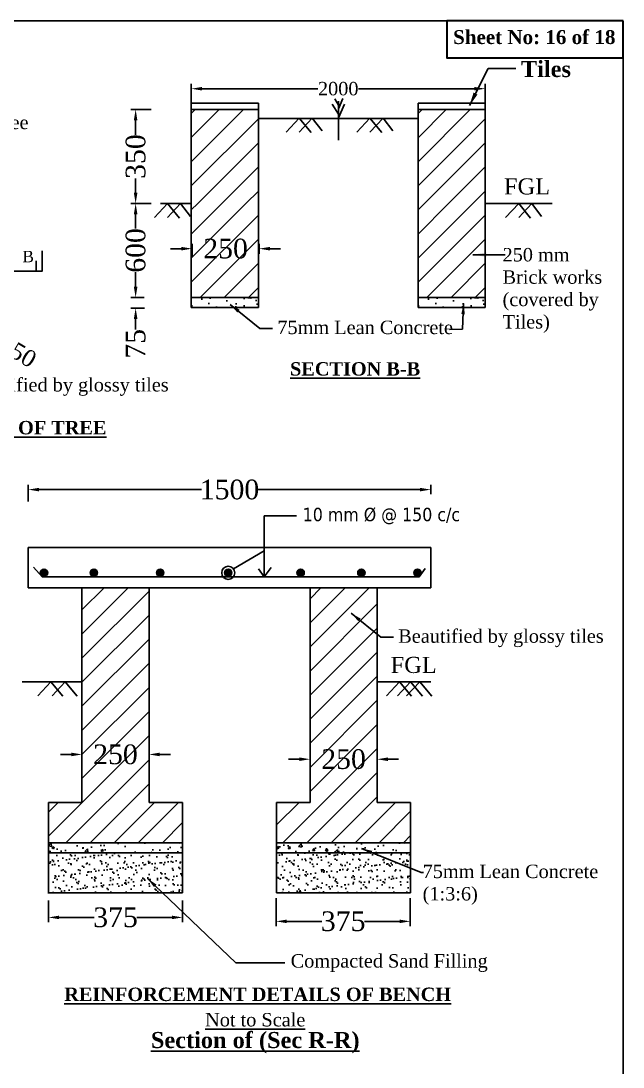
# Model space of a CAD drawing. Header units: metres. Extents: x -2434 to 11656, y -15288 to 8109.
# Drawn here: x 3103.1 to 3148, y -14064.8 to -13986.8 of the extents above; entities that cross this region are included whole.
import ezdxf

# ---------------------------------------------------------------- set-up
doc = ezdxf.new("R2010")
doc.units = ezdxf.units.M
doc.layers.add('sheet', color=1, linetype='Continuous', lineweight=15)
doc.styles.add('dim', font='isocp.shx')
doc.styles.get("Standard").update_dxf_attribs({"font": 'times.ttf'})
doc.dimstyles.new('Copy of STANDARD', dxfattribs={"dimtxt": 0.5, "dimasz": 0.4075, "dimexe": 0.364, "dimexo": 0.219, "dimgap": 0.09, "dimtad": 0, "dimdec": 0, "dimlfac": 1000, "dimzin": 0, "dimdsep": 46, "dimtxsty": 'Standard', "dimcen": 0.09, "dimclre": 256, "dimadec": 0, "dimazin": 0, "dimtfac": 1, "dimtdec": 0, "dimtofl": 0, "dimtmove": 0, "dimatfit": 3, "dimfxl": 1, "dimtolj": 1, "dimtzin": 0, "dimlwd": -1, "dimarcsym": 0})
doc.dimstyles.get("Standard").update_dxf_attribs({"dimtxt": 0.5, "dimasz": 0.4075, "dimexe": 0.364, "dimexo": 0.219, "dimgap": 0.09, "dimtad": 0, "dimdec": 0, "dimlfac": 1000, "dimzin": 0, "dimdsep": 46, "dimtxsty": 'Standard', "dimcen": 0.09, "dimadec": 0, "dimazin": 0, "dimtfac": 1, "dimtdec": 0, "dimtofl": 0, "dimtmove": 0, "dimatfit": 3, "dimfxl": 1, "dimtolj": 1, "dimtzin": 0, "dimarcsym": 0})
doc.dimstyles.new('STANDARD$0', dxfattribs={"dimscale": 0, "dimtxt": 8, "dimasz": 8, "dimexe": 4, "dimexo": 0, "dimgap": 2, "dimtad": 1, "dimdec": 0, "dimzin": 0, "dimdsep": 46, "dimtxsty": 'dim', "dimblk": 'DOTSMALL', "dimcen": 1, "dimclrd": 6, "dimclre": 6, "dimclrt": 256, "dimadec": 0, "dimazin": 0, "dimtfac": 1, "dimtdec": 0, "dimtix": 1, "dimtofl": 0, "dimtmove": 1, "dimatfit": 3, "dimldrblk": 'DOTSMALL', "dimfxl": 6, "dimtolj": 1, "dimtzin": 0, "dimarcsym": 0})
pattern_1 = [(45, (668.2732, -13869.3315), (-0.8980256, 0.8980256), [])]
pattern_2 = [(45, (685.1778, -13869.3315), (-0.8980256, 0.8980256), [])]

# ---------------------------------------------------------------- blocks, each defined once
blk = doc.blocks.new('*D1331')
at = {"layer": 'Defpoints', "color": 0, "lineweight": -3}
for p in [(3103.664, -14021.773), (3133.664, -14022.34), (3103.664, -14022.873)]:
    blk.add_point(p, dxfattribs=at)
at = {"layer": 'sheet', "color": 0, "lineweight": -2}
for p, q in [((3103.664, -14022.654), (3103.664, -14021.409)), ((3104.464, -14021.773), (3116.574, -14021.773)), ((3132.864, -14021.773), (3120.754, -14021.773)), ((3133.664, -14022.121), (3133.664, -14021.409))]:
    blk.add_line(p, q, dxfattribs=at)
at = {"layer": 'sheet', "color": 0, "lineweight": -3}
for points in [[(3104.464, -14021.64), (3104.464, -14021.906), (3103.664, -14021.773)], [(3132.864, -14021.64), (3132.864, -14021.906), (3133.664, -14021.773)]]:
    blk.add_solid(points, dxfattribs=at)
at = {"layer": 'sheet', "color": 0, "lineweight": -3, "insert": (3118.664, -14021.773), "char_height": 0.4, "attachment_point": 5}
blk.add_mtext('\\A1;{\\H3.667x;1500}', dxfattribs=at)
blk = doc.blocks.new('*D1332')
at = {"layer": 'Defpoints', "color": 0, "lineweight": -3}
for p in [(3105.166, -14052.18), (3115.166, -14052.18), (3115.166, -14053.667)]:
    blk.add_point(p, dxfattribs=at)
at = {"layer": 'sheet', "color": 0, "lineweight": -2}
for p, q in [((3105.166, -14052.399), (3105.166, -14054.031)), ((3115.166, -14052.399), (3115.166, -14054.031)), ((3105.966, -14053.667), (3108.567, -14053.667)), ((3114.366, -14053.667), (3111.765, -14053.667))]:
    blk.add_line(p, q, dxfattribs=at)
at = {"layer": 'sheet', "color": 0, "lineweight": -3}
for points in [[(3105.966, -14053.534), (3105.966, -14053.8), (3105.166, -14053.667)], [(3114.366, -14053.534), (3114.366, -14053.8), (3115.166, -14053.667)]]:
    blk.add_solid(points, dxfattribs=at)
at = {"layer": 'sheet', "color": 0, "lineweight": -3, "insert": (3110.166, -14053.667), "char_height": 0.4, "attachment_point": 5}
blk.add_mtext('\\A1;{\\H3.667x;375}', dxfattribs=at)
blk = doc.blocks.new('*D1333')
at = {"layer": 'Defpoints', "color": 0, "lineweight": -3}
for p in [(3122.134, -14052.02), (3132.134, -14052.02), (3132.134, -14053.961)]:
    blk.add_point(p, dxfattribs=at)
at = {"layer": 'sheet', "color": 0, "lineweight": -2}
for p, q in [((3122.134, -14052.239), (3122.134, -14054.325)), ((3132.134, -14052.239), (3132.134, -14054.325)), ((3122.934, -14053.961), (3125.535, -14053.961)), ((3131.334, -14053.961), (3128.733, -14053.961))]:
    blk.add_line(p, q, dxfattribs=at)
at = {"layer": 'sheet', "color": 0, "lineweight": -3}
for points in [[(3122.934, -14053.828), (3122.934, -14054.094), (3122.134, -14053.961)], [(3131.334, -14053.828), (3131.334, -14054.094), (3132.134, -14053.961)]]:
    blk.add_solid(points, dxfattribs=at)
at = {"layer": 'sheet', "color": 0, "lineweight": -3, "insert": (3127.134, -14053.961), "char_height": 0.4, "attachment_point": 5}
blk.add_mtext('\\A1;{\\H3.667x;375}', dxfattribs=at)
blk = doc.blocks.new('*D1339')
at = {"layer": 'Defpoints', "color": 0, "lineweight": -3}
for p in [(3112.664, -14041.517), (3107.664, -14045.095), (3112.664, -14045.095)]:
    blk.add_point(p, dxfattribs=at)
at = {"layer": 'sheet', "color": 0, "lineweight": -2}
for p, q in [((3107.664, -14044.876), (3107.664, -14041.153)), ((3112.664, -14044.876), (3112.664, -14041.153)), ((3106.864, -14041.517), (3106.064, -14041.517)), ((3113.464, -14041.517), (3114.264, -14041.517))]:
    blk.add_line(p, q, dxfattribs=at)
at = {"layer": 'sheet', "color": 0, "lineweight": -3}
for points in [[(3106.864, -14041.383), (3106.864, -14041.65), (3107.664, -14041.517)], [(3113.464, -14041.383), (3113.464, -14041.65), (3112.664, -14041.517)]]:
    blk.add_solid(points, dxfattribs=at)
at = {"layer": 'sheet', "color": 0, "lineweight": -3, "insert": (3110.164, -14041.517), "char_height": 0.4, "attachment_point": 5}
blk.add_mtext('\\A1;{\\H3.667x;250}', dxfattribs=at)
blk = doc.blocks.new('*D1340')
at = {"layer": 'Defpoints', "color": 0, "lineweight": -3}
for p in [(3129.664, -14041.874), (3124.664, -14045.095), (3129.664, -14045.095)]:
    blk.add_point(p, dxfattribs=at)
at = {"layer": 'sheet', "color": 0, "lineweight": -2}
for p, q in [((3123.864, -14041.874), (3123.064, -14041.874)), ((3124.664, -14044.876), (3124.664, -14041.51)), ((3129.664, -14044.876), (3129.664, -14041.51)), ((3130.464, -14041.874), (3131.264, -14041.874))]:
    blk.add_line(p, q, dxfattribs=at)
at = {"layer": 'sheet', "color": 0, "lineweight": -3}
for points in [[(3123.864, -14041.741), (3123.864, -14042.008), (3124.664, -14041.874)], [(3130.464, -14041.741), (3130.464, -14042.008), (3129.664, -14041.874)]]:
    blk.add_solid(points, dxfattribs=at)
at = {"layer": 'sheet', "color": 0, "lineweight": -3, "insert": (3127.164, -14041.874), "char_height": 0.4, "attachment_point": 5}
blk.add_mtext('\\A1;{\\H3.667x;250}', dxfattribs=at)
blk = doc.blocks.new('*D1343')
at = {"layer": 'Defpoints', "color": 0, "lineweight": -3}
for p in [(3113.045, -13993.443), (3111.667, -14000.443), (3113.045, -14000.443)]:
    blk.add_point(p, dxfattribs=at)
at = {"layer": 'sheet', "color": 0, "lineweight": -2}
for p, q in [((3112.826, -13993.443), (3111.303, -13993.443)), ((3111.667, -13994.243), (3111.667, -13995.311)), ((3111.667, -13999.643), (3111.667, -13998.575)), ((3112.826, -14000.443), (3111.303, -14000.443))]:
    blk.add_line(p, q, dxfattribs=at)
at = {"layer": 'sheet', "color": 0, "lineweight": -3}
for points in [[(3111.533, -13994.243), (3111.8, -13994.243), (3111.667, -13993.443)], [(3111.533, -13999.643), (3111.8, -13999.643), (3111.667, -14000.443)]]:
    blk.add_solid(points, dxfattribs=at)
at = {"layer": 'sheet', "color": 0, "lineweight": -3, "insert": (3111.667, -13996.943), "char_height": 0.4, "attachment_point": 5, "rotation": 90}
blk.add_mtext('\\A1;{\\H3.667x;350}', dxfattribs=at)
blk = doc.blocks.new('*D1344')
at = {"layer": 'Defpoints', "color": 0, "lineweight": -3}
for p in [(3113.045, -14000.443), (3111.667, -14007.443), (3112.523, -14007.443)]:
    blk.add_point(p, dxfattribs=at)
at = {"layer": 'sheet', "color": 0, "lineweight": -2}
for p, q in [((3112.826, -14000.443), (3111.303, -14000.443)), ((3111.667, -14001.243), (3111.667, -14002.314)), ((3111.667, -14006.643), (3111.667, -14005.572)), ((3112.304, -14007.443), (3111.303, -14007.443))]:
    blk.add_line(p, q, dxfattribs=at)
at = {"layer": 'sheet', "color": 0, "lineweight": -3}
for points in [[(3111.533, -14001.243), (3111.8, -14001.243), (3111.667, -14000.443)], [(3111.533, -14006.643), (3111.8, -14006.643), (3111.667, -14007.443)]]:
    blk.add_solid(points, dxfattribs=at)
at = {"layer": 'sheet', "color": 0, "lineweight": -3, "insert": (3111.667, -14003.943), "char_height": 0.4, "attachment_point": 5, "rotation": 90}
blk.add_mtext('\\A1;{\\H3.667x;600}', dxfattribs=at)
blk = doc.blocks.new('*D1345')
at = {"layer": 'Defpoints', "color": 0, "lineweight": -3}
for p in [(3120.87, -14003.81), (3115.87, -14004.602), (3120.87, -14004.401)]:
    blk.add_point(p, dxfattribs=at)
at = {"layer": 'sheet', "color": 0, "lineweight": -2}
for p, q in [((3115.07, -14003.81), (3114.27, -14003.81)), ((3115.87, -14004.383), (3115.87, -14003.446)), ((3120.87, -14004.182), (3120.87, -14003.446)), ((3121.67, -14003.81), (3122.47, -14003.81))]:
    blk.add_line(p, q, dxfattribs=at)
at = {"layer": 'sheet', "color": 0, "lineweight": -3}
for points in [[(3115.07, -14003.676), (3115.07, -14003.943), (3115.87, -14003.81)], [(3121.67, -14003.676), (3121.67, -14003.943), (3120.87, -14003.81)]]:
    blk.add_solid(points, dxfattribs=at)
at = {"layer": 'sheet', "color": 0, "lineweight": -3, "insert": (3118.37, -14003.81), "char_height": 0.4, "attachment_point": 5}
blk.add_mtext('\\A1;{\\H3.667x;250}', dxfattribs=at)
blk = doc.blocks.new('*D1347')
at = {"layer": 'Defpoints', "color": 0, "lineweight": -3}
for p in [(3112.523, -14007.443), (3111.667, -14008.243), (3112.558, -14008.243)]:
    blk.add_point(p, dxfattribs=at)
at = {"layer": 'sheet', "color": 0, "lineweight": -2}
for p, q in [((3111.667, -14006.643), (3111.667, -14005.843)), ((3112.304, -14007.443), (3111.303, -14007.443)), ((3112.339, -14008.243), (3111.303, -14008.243)), ((3111.667, -14009.043), (3111.667, -14009.843))]:
    blk.add_line(p, q, dxfattribs=at)
at = {"layer": 'sheet', "color": 0, "lineweight": -3}
for points in [[(3111.533, -14006.643), (3111.8, -14006.643), (3111.667, -14007.443)], [(3111.533, -14009.043), (3111.8, -14009.043), (3111.667, -14008.243)]]:
    blk.add_solid(points, dxfattribs=at)
at = {"layer": 'sheet', "color": 0, "lineweight": -3, "insert": (3111.667, -14010.904), "char_height": 0.4, "attachment_point": 5, "rotation": 90}
blk.add_mtext('\\A1;{\\H3.667x;75}', dxfattribs=at)
blk = doc.blocks.new('*D1348')
at = {"layer": 'Defpoints', "color": 0, "lineweight": -3}
for p in [(3137.717, -13991.884), (3115.813, -13993.443), (3137.717, -13993.443)]:
    blk.add_point(p, dxfattribs=at)
at = {"layer": 'sheet', "color": 0, "lineweight": -2}
for p, q in [((3115.813, -13993.224), (3115.813, -13991.52)), ((3137.717, -13993.224), (3137.717, -13991.52)), ((3116.613, -13991.884), (3125.241, -13991.884)), ((3136.917, -13991.884), (3128.289, -13991.884))]:
    blk.add_line(p, q, dxfattribs=at)
at = {"layer": 'sheet', "color": 0, "lineweight": -3}
for points in [[(3116.613, -13991.751), (3116.613, -13992.017), (3115.813, -13991.884)], [(3136.917, -13991.751), (3136.917, -13992.017), (3137.717, -13991.884)]]:
    blk.add_solid(points, dxfattribs=at)
at = {"layer": 'sheet', "color": 0, "lineweight": -3, "insert": (3126.765, -13991.884), "char_height": 0.4, "attachment_point": 5}
blk.add_mtext('\\A1;{\\H2.5x;2000}', dxfattribs=at)
blk = doc.blocks.new('*D1351')
at = {"layer": 'Defpoints', "color": 0, "lineweight": -3}
for p in [(3099.839, -14008.821), (3100.667, -14009.314), (3100.291, -14009.947)]:
    blk.add_point(p, dxfattribs=at)
at = {"layer": 'sheet', "color": 0, "lineweight": -2}
for p, q in [((3098.775, -14009.044), (3098.087, -14008.634)), ((3099.727, -14009.009), (3099.276, -14009.766)), ((3100.555, -14009.503), (3100.105, -14010.259)), ((3100.978, -14010.356), (3101.665, -14010.765))]:
    blk.add_line(p, q, dxfattribs=at)
at = {"layer": 'sheet', "color": 0, "lineweight": -3}
for points in [[(3098.843, -14008.929), (3098.706, -14009.158), (3099.462, -14009.453)], [(3101.046, -14010.242), (3100.91, -14010.471), (3100.291, -14009.947)]]:
    blk.add_solid(points, dxfattribs=at)
at = {"layer": 'sheet', "color": 0, "lineweight": -3, "insert": (3102.887, -14011.493), "char_height": 0.4, "attachment_point": 5, "rotation": 329.22349}
blk.add_mtext('\\A1;{\\H3.125x;250}', dxfattribs=at)

msp = doc.modelspace()

# ---------------------------------------------------------------- hatches: boundary and pattern name
at = {"layer": 'sheet', "lineweight": -3}
h = msp.add_hatch(dxfattribs=at)
h.set_pattern_fill('ANSI31', color=0, scale=0.4, style=0)
h.set_pattern_definition(pattern_1)
h.paths.add_polyline_path([(3115.812801, -13993.442999), (3115.812801, -14000.442999), (3120.812801, -14000.442999), (3120.812801, -13993.442999)])
h = msp.add_hatch(dxfattribs=at)
h.set_pattern_fill('ANSI31', color=0, scale=0.4, style=0)
h.set_pattern_definition(pattern_2)
h.paths.add_polyline_path([(3132.717333, -13993.442999), (3132.717333, -14000.442999), (3137.717333, -14000.442999), (3137.717333, -13993.442999)])
h = msp.add_hatch(dxfattribs=at)
h.set_pattern_fill('ANSI31', color=0, scale=0.4, style=0)
h.set_pattern_definition(pattern_1)
h.paths.add_polyline_path([(3116.650294, -14005.018149), (3119.975308, -14005.018149), (3119.975308, -14006.71033), (3116.650294, -14006.71033)], flags=24)
h.paths.add_polyline_path([(3115.812801, -14007.442999), (3120.812801, -14007.442999), (3120.812801, -14000.442999), (3115.812801, -14000.442999)])
h = msp.add_hatch(dxfattribs=at)
h.set_pattern_fill('ANSI31', color=0, scale=0.4, style=0)
h.set_pattern_definition(pattern_2)
h.paths.add_polyline_path([(3133.554827, -14005.018149), (3136.87984, -14005.018149), (3136.87984, -14006.71033), (3133.554827, -14006.71033)], flags=24)
h.paths.add_polyline_path([(3132.717333, -14007.442999), (3137.717333, -14007.442999), (3137.717333, -14000.442999), (3132.717333, -14000.442999)])
h = msp.add_hatch(dxfattribs=at)
h.set_pattern_fill('AR-CONC', color=0, scale=0.01, style=0)
h.set_pattern_definition([(50, (668.2732, -13869.3315), (1.8218467, -0.1593909), [0.1905, -2.0955]), (355, (668.2732, -13869.3315), (-0.3524283, 1.9105664), [0.1524, -1.6764]), (100.451, (668.425, -13869.3447), (1.469425, 1.7511669), [0.1619, -1.7809]), (46.1842, (668.2732, -13868.8235), (2.7107904, -0.4204233), [0.28575, -3.14325]), (96.6356, (668.499, -13868.8585), (2.3740423, 2.4742556), [0.24285, -2.67135]), (351.184, (668.2732, -13868.8235), (2.374046, 2.4742512), [0.2286, -2.5146]), (21, (668.5272, -13868.9505), (1.5161488, -1.0226552), [0.1905, -2.0955]), (326, (668.5272, -13868.9505), (0.6180203, 1.8418797), [0.1524, -1.6764]), (71.4514, (668.6536, -13869.0357), (2.1341649, 0.8192286), [0.1619, -1.7809]), (37.5, (668.27323, -13869.33146), (0.03088603, 0.84555039), [0, -1.65608, 0, -1.7018, 0, -1.68275]), (7.5, (668.2732, -13869.3315), (0.66819663, 1.00180575), [0, -0.97028, 0, -1.61798, 0, -0.64135]), (327.5, (667.7068, -13869.33146), (1.35590595, -0.05728744), [0, -0.635, 0, -1.9812, 0, -2.6289]), (317.5, (667.4528, -13869.3315), (1.4812918, 0.2542649), [0, -0.8255, 0, -1.31572, 0, -1.8669])])
h.paths.add_polyline_path([(3115.812801, -14008.192999), (3120.812801, -14008.192999), (3120.812801, -14007.442999), (3115.812801, -14007.442999)])
h = msp.add_hatch(dxfattribs=at)
h.set_pattern_fill('AR-CONC', color=0, scale=0.01, style=0)
h.set_pattern_definition([(50, (685.1778, -13869.3315), (1.8218467, -0.1593909), [0.1905, -2.0955]), (355, (685.1778, -13869.3315), (-0.3524283, 1.9105664), [0.1524, -1.6764]), (100.451, (685.3296, -13869.3447), (1.469425, 1.7511669), [0.1619, -1.7809]), (46.1842, (685.1778, -13868.8235), (2.7107904, -0.4204233), [0.28575, -3.14325]), (96.6356, (685.4037, -13868.8585), (2.3740423, 2.4742556), [0.24285, -2.67135]), (351.184, (685.1778, -13868.8235), (2.374046, 2.4742512), [0.2286, -2.5146]), (21, (685.4318, -13868.9505), (1.5161488, -1.0226552), [0.1905, -2.0955]), (326, (685.4318, -13868.9505), (0.6180203, 1.8418797), [0.1524, -1.6764]), (71.4514, (685.5581, -13869.0357), (2.1341649, 0.8192286), [0.1619, -1.7809]), (37.5, (685.17777, -13869.33146), (0.03088603, 0.84555039), [0, -1.65608, 0, -1.7018, 0, -1.68275]), (7.5, (685.1778, -13869.3315), (0.66819663, 1.00180575), [0, -0.97028, 0, -1.61798, 0, -0.64135]), (327.5, (684.61135, -13869.33146), (1.35590595, -0.05728744), [0, -0.635, 0, -1.9812, 0, -2.6289]), (317.5, (684.3573, -13869.3315), (1.4812918, 0.2542649), [0, -0.8255, 0, -1.31572, 0, -1.8669])])
h.paths.add_polyline_path([(3132.717333, -14008.192999), (3137.717333, -14008.192999), (3137.717333, -14007.442999), (3132.717333, -14007.442999)])
for points in [[(3104.562952, -14027.974079, 1.000000981), (3105.1116, -14027.974079, 0.385445548), (3104.864447, -14027.701105), (3104.810105, -14027.701105, 0.385445548)], [(3108.283192, -14027.974079, 1.000000981), (3108.831839, -14027.974079, 0.385445548), (3108.584686, -14027.701105), (3108.530345, -14027.701105, 0.385445548)], [(3113.225734, -14027.974079, 1.000000981), (3113.774382, -14027.974079, 0.385445548), (3113.527229, -14027.701105), (3113.472887, -14027.701105, 0.385445548)], [(3118.294817, -14027.974079, 1.000000981), (3118.843465, -14027.974079, 0.385445548), (3118.596312, -14027.701105), (3118.54197, -14027.701105, 0.385445548)], [(3123.69032, -14027.974079, 1.000000981), (3124.238967, -14027.974079, 0.385445548), (3123.991814, -14027.701105), (3123.937473, -14027.701105, 0.385445548)], [(3128.216103, -14027.974079, 1.000000981), (3128.76475, -14027.974079, 0.385445548), (3128.517597, -14027.701105), (3128.463256, -14027.701105, 0.385445548)], [(3132.404692, -14027.974079, 1.000000981), (3132.95334, -14027.974079, 0.385445548), (3132.706187, -14027.701105), (3132.651845, -14027.701105, 0.385445548)]]:
    msp.add_hatch(color=0, dxfattribs=at).paths.add_polyline_path(points)
h = msp.add_hatch(dxfattribs=at)
h.set_pattern_fill('ANSI31', color=0, scale=0.4, style=0)
h.set_pattern_definition([(45, (1790.4361, -13772.8346), (-0.8980256, 0.8980256), [])])
h.paths.add_polyline_path([(3112.663874, -14036.095488), (3107.663874, -14036.095488), (3107.663874, -14045.095488), (3105.163874, -14045.095488), (3105.163874, -14048.095488), (3115.163874, -14048.095488), (3115.163874, -14045.095488), (3112.663874, -14045.095488)])
h.paths.add_polyline_path([(3112.663874, -14029.095488), (3107.663874, -14029.095488), (3107.663874, -14036.095488), (3112.663874, -14036.095488)])
h.paths.add_polyline_path([(3129.663874, -14029.095488), (3124.663874, -14029.095488), (3124.663874, -14036.095488), (3129.663874, -14036.095488)])
h.paths.add_polyline_path([(3129.663874, -14036.095488), (3124.663874, -14036.095488), (3124.663874, -14045.095488), (3122.163874, -14045.095488), (3122.163874, -14048.095488), (3132.163874, -14048.095488), (3132.163874, -14045.095488), (3129.663874, -14045.095488)])
h = msp.add_hatch(dxfattribs=at)
h.set_pattern_fill('AR-CONC', color=0, scale=0.01, style=0)
h.set_pattern_definition([(50, (3105.1639, -14048.8455), (1.82185, -0.15939), [0.1905, -2.0955]), (355, (3105.1639, -14048.8455), (-0.35243, 1.91057), [0.1524, -1.6764]), (100.451, (3105.3157, -14048.8588), (1.46943, 1.75117), [0.1619, -1.7809]), (46.184, (3105.1639, -14048.3375), (2.71079, -0.42042), [0.28575, -3.14325]), (96.636, (3105.3898, -14048.3725), (2.37404, 2.47426), [0.24285, -2.67135]), (351.184, (3105.164, -14048.3375), (2.37405, 2.47425), [0.2286, -2.5146]), (21, (3105.4179, -14048.4645), (1.51615, -1.022655), [0.1905, -2.0955]), (326, (3105.4179, -14048.4645), (0.61802, 1.84188), [0.1524, -1.6764]), (71.4514, (3105.5442, -14048.5497), (2.13416, 0.81923), [0.1619, -1.7809]), (37.5, (3105.1639, -14048.8455), (0.030886, 0.84555), [0, -1.65608, 0, -1.7018, 0, -1.68275]), (7.5, (3105.1639, -14048.8455), (0.668197, 1.001806), [0, -0.97028, 0, -1.61798, 0, -0.64135]), (327.5, (3104.59745, -14048.8455), (1.355906, -0.057287), [0, -0.635, 0, -1.9812, 0, -2.6289]), (317.5, (3104.3435, -14048.8455), (1.48129, 0.254265), [0, -0.8255, 0, -1.31572, 0, -1.8669])])
h.paths.add_polyline_path([(3115.163874, -14048.095488), (3105.163874, -14048.095488), (3105.163874, -14048.845488), (3115.163874, -14048.845488)])
h.paths.add_polyline_path([(3132.163874, -14048.095488), (3122.163874, -14048.095488), (3122.163874, -14048.845488), (3132.163874, -14048.845488)])
h = msp.add_hatch(dxfattribs=at)
h.set_pattern_fill('AR-SAND', color=0, scale=0.0175, style=0)
h.set_pattern_definition([(37.5, (3105.1639, -14051.8455), (-0.028, 0.856473), [0, -0.67564, 0, -0.75565, 0, -0.722313]), (7.5, (3105.1639, -14051.8455), (0.786666, 1.254444), [0, -0.36449, 0, -0.608965, 0, -0.233363]), (327.5, (3104.61714, -14051.8455), (1.384237, 0.002515), [0, -0.22225, 0, -0.8001, 0, -1.044575]), (317.5, (3104.6171, -14051.8455), (1.336224, 0.390126), [0, -0.111125, 0, -0.52451, 0, -0.600075])])
h.paths.add_polyline_path([(3105.163874, -14048.845488), (3105.163874, -14051.845488), (3115.163874, -14051.845488), (3115.163874, -14048.845488)])
h.paths.add_polyline_path([(3122.163874, -14048.845488), (3122.163874, -14051.845488), (3132.163874, -14051.845488), (3132.163874, -14048.845488)])

# ---------------------------------------------------------------- linework, layer by layer
at = {"color": 0, "lineweight": -3, "ltscale": 0.2}
for p, q in [((3115.812801, -13993.442999), (3115.812801, -13992.964812)), ((3115.812801, -13992.964812), (3120.812801, -13992.964812)), ((3120.812801, -13992.964812), (3120.812801, -13993.442999)), ((3132.717333, -13992.964812), (3137.717333, -13992.964812)), ((3132.717333, -13992.964812), (3132.717333, -13993.442999)), ((3137.717333, -13992.964812), (3137.717333, -13993.442999))]:
    msp.add_line(p, q, dxfattribs=at)
at = {"color": 0, "linetype": 'ByBlock', "lineweight": -3, "ltscale": 0.5}
for p, q in [((3126.781565, -13993.787071), (3126.319772, -13993.043833)), ((3126.781565, -13993.120564), (3126.524069, -13992.636366)), ((3126.781565, -13993.374845), (3127.116259, -13992.615297)), ((3126.781565, -13992.819368), (3126.781565, -13995.723971)), ((3126.781565, -13994.054159), (3127.221345, -13993.029288)), ((3120.812801, -13994.101196), (3132.717333, -13994.101196)), ((3124.829198, -13994.068908), (3125.560559, -13995.025398)), ((3130.108514, -13994.068908), (3130.839875, -13995.025398)), ((3115.812801, -14000.442999), (3113.523699, -14000.442999)), ((3115.01835, -14000.442999), (3115.749711, -14001.399489)), ((3141.193411, -14000.442999), (3141.924772, -14001.399489))]:
    msp.add_line(p, q, dxfattribs=at)
at = {"color": 0, "lineweight": -3, "ltscale": 0.5}
for p, q in [((3115.812801, -13993.442999), (3120.812801, -13993.442999)), ((3132.717333, -13993.442999), (3137.717333, -13993.442999))]:
    msp.add_line(p, q, dxfattribs=at)
msp.add_lwpolyline([(3147.995311, -14094.665095), (2992.551861, -14094.665095), (2992.551861, -13986.829536), (3147.995311, -13986.829536)], close=True)
at = {"color": 7, "lineweight": 30, "ltscale": 0.18}
msp.add_lwpolyline([(3147.995311, -13986.829536), (3134.868614, -13986.829536), (3134.868614, -13989.583222), (3147.995311, -13989.583222)], close=True, dxfattribs=at)
at = {"layer": 'sheet', "color": 0, "lineweight": -3}
for p, q in [((3115.812801, -14008.192999), (3115.812801, -13993.442999)), ((3120.812801, -14008.192999), (3120.812801, -13993.442999)), ((3132.717333, -14008.192999), (3132.717333, -13993.442999)), ((3137.717333, -14008.192999), (3137.717333, -13993.442999)), ((3115.812801, -14007.442999), (3120.812801, -14007.442999)), ((3132.717333, -14007.442999), (3137.717333, -14007.442999)), ((3121.258447, -14028.264219), (3121.258447, -14023.718225)), ((3121.258447, -14023.718225), (3123.6583, -14023.718225)), ((3103.663874, -14026.095488), (3133.663874, -14026.095488)), ((3103.663874, -14026.095488), (3103.663874, -14029.095488)), ((3133.663874, -14026.095488), (3133.663874, -14029.095488)), ((3103.663874, -14029.095488), (3133.663874, -14029.095488)), ((3107.663874, -14045.095488), (3107.663874, -14029.095488)), ((3112.663874, -14045.095488), (3112.663874, -14029.095488)), ((3124.663874, -14029.095488), (3124.663874, -14045.095488)), ((3129.663874, -14029.095488), (3129.663874, -14045.095488)), ((3103.212473, -14036.095488), (3107.663874, -14036.095488)), ((3129.663874, -14036.095488), (3133.663874, -14036.095488)), ((3105.163874, -14045.095488), (3107.663874, -14045.095488)), ((3105.163874, -14048.095488), (3105.163874, -14045.095488)), ((3112.663874, -14045.095488), (3115.163874, -14045.095488)), ((3115.163874, -14048.095488), (3115.163874, -14045.095488)), ((3122.163874, -14045.095488), (3124.663874, -14045.095488)), ((3122.163874, -14045.095488), (3122.163874, -14048.095488)), ((3129.663874, -14045.095488), (3132.163874, -14045.095488)), ((3132.163874, -14045.095488), (3132.163874, -14048.095488)), ((3105.163874, -14048.095488), (3115.163874, -14048.095488)), ((3122.163874, -14048.095488), (3132.163874, -14048.095488))]:
    msp.add_line(p, q, dxfattribs=at)
for points in [[(3123.852608, -13994.068908), (3122.876018, -13995.121497)], [(3124.829198, -13994.068908), (3123.852608, -13995.121497)], [(3123.852608, -13994.068908), (3124.743034, -13995.150195)], [(3129.131924, -13994.068908), (3128.155334, -13995.121497)], [(3130.108514, -13994.068908), (3129.131924, -13995.121497)], [(3129.131924, -13994.068908), (3130.02235, -13995.150195)], [(3114.04176, -14000.442999), (3113.06517, -14001.495588)], [(3115.01835, -14000.442999), (3114.04176, -14001.495588)], [(3114.04176, -14000.442999), (3114.932186, -14001.524286)], [(3137.717333, -14000.442999), (3142.717333, -14000.442999)], [(3140.216821, -14000.442999), (3139.240231, -14001.495588)], [(3141.193411, -14000.442999), (3140.216821, -14001.495588)], [(3140.216821, -14000.442999), (3141.107247, -14001.524286)], [(3102.317898, -14005.482097), (3104.706011, -14005.482097), (3104.706011, -14003.970163)], [(3104.251996, -14005.482097), (3104.251996, -14004.723971)], [(3115.812801, -14008.192999), (3115.812801, -14008.192999)], [(3115.812801, -14008.192999), (3120.812801, -14008.192999)], [(3132.717333, -14008.192999), (3132.717333, -14008.192999)], [(3132.717333, -14008.192999), (3137.717333, -14008.192999)], [(3121.258447, -14026.335371), (3118.950417, -14027.666949)], [(3104.05808, -14027.564244), (3104.710607, -14028.264219), (3132.807624, -14028.264219), (3133.236163, -14027.64135)], [(3121.258447, -14028.264219), (3120.817426, -14027.679563)], [(3121.258447, -14028.264219), (3121.768912, -14027.583772)], [(3105.354352, -14036.095488), (3104.377762, -14037.148078)], [(3105.354352, -14036.095488), (3106.244778, -14037.176776)], [(3106.417121, -14036.095488), (3105.440531, -14037.148078)], [(3106.417121, -14036.095488), (3107.307547, -14037.176776)], [(3107.663874, -14036.095488), (3107.70034, -14036.095488)], [(3129.663874, -14036.095488), (3129.663874, -14036.095488)], [(3131.338257, -14036.095488), (3130.361667, -14037.148078)], [(3132.161358, -14036.095488), (3131.184768, -14037.148078)], [(3131.338257, -14036.095488), (3132.228683, -14037.176776)], [(3132.840773, -14036.095488), (3131.864183, -14037.148078)], [(3132.161358, -14036.095488), (3133.051784, -14037.176776)], [(3132.840773, -14036.095488), (3133.731199, -14037.176776)], [(3105.163874, -14048.095488), (3115.163874, -14048.095488)], [(3105.163874, -14048.095488), (3105.163874, -14051.845488)], [(3115.163874, -14048.095488), (3115.163874, -14051.845488)], [(3122.163874, -14048.095488), (3132.163874, -14048.095488)], [(3122.163874, -14048.095488), (3122.163874, -14051.845488)], [(3132.163874, -14048.095488), (3132.163874, -14051.845488)], [(3105.163874, -14048.845488), (3115.163874, -14048.845488)], [(3122.163874, -14048.845488), (3132.163874, -14048.845488)], [(3105.163874, -14051.845488), (3115.163874, -14051.845488)], [(3122.163874, -14051.845488), (3132.163874, -14051.845488)]]:
    msp.add_lwpolyline(points, dxfattribs=at)
for centre, radius in [((3104.837276, -14027.974079), 0.274324), ((3108.557516, -14027.974079), 0.274324), ((3113.500058, -14027.974079), 0.274324), ((3118.569141, -14027.974079), 0.489592), ((3118.569141, -14027.974079), 0.274324), ((3123.964644, -14027.974079), 0.274324), ((3128.490426, -14027.974079), 0.274324), ((3132.679016, -14027.974079), 0.274324)]:
    msp.add_circle(centre, radius, dxfattribs=at)

# ---------------------------------------------------------------- texts
at = {"color": 7, "lineweight": 30, "ltscale": 0.18, "insert": (3135.327236, -13987.515005), "char_height": 1.03765426, "width": 37.27220398, "attachment_point": 1}
msp.add_mtext('{\\fTimes New Roman|b1|i0|c0|p18;Sheet No: 16 of 18}', dxfattribs=at)
at = {"layer": 'sheet', "color": 0, "lineweight": -3, "attachment_point": 1}
for s, insert, char_height, width in [('{\\fTimes New Roman|b1|i0|c0|p18;   Tiles }', (3139.023295, -13989.813804), 1.2, 40.81192098), ('{\\fTahoma|b0|i0|c0|p34;\\P\\fTimes New Roman|b0|i0|c0|p18;\\H0.324x;Tree}', (3100.918664, -13988.746725), 3.08688975, 11389.33697344), ('B', (3103.231792, -14003.971043), 0.85, 0.69314248), ('{\\fTahoma|b0|i0|c0|p34;\\P\\fTimes New Roman|b0|i0|c0|p18;\\H0.324x;250 mm\\PBrick works\\P(covered by\\PTiles)\\P }', (3139.013901, -13998.613558), 3.08688975, 11389.33697344), ('{\\fTahoma|b0|i0|c0|p34;\\P\\fTimes New Roman|b0|i0|c0|p18;\\H0.324x;75mm Lean Concrete}', (3122.230474, -14004.031351), 3.08688975, 11389.33697344), ('{\\fTahoma|b0|i0|c0|p34;\\P\\fTimes New Roman|b1|i0|c0|p18;\\H0.324x;\\LSECTION B-B}', (3123.175738, -14007.125184), 3.08688975, 11389.33697344), ('{\\fTahoma|b0|i0|c0|p34;\\P\\fTimes New Roman|b0|i0|c0|p18;\\H0.324x;Beautified by glossy tiles}', (3098.816598, -14008.307862), 3.08688975, 11389.33697344), ('{\\fTahoma|b0|i0|c0|p34;\\P\\fTimes New Roman|b1|i0|c0|p18;\\H0.324x;\\LPERIPHERIAL WALL OF TREE}', (3087.040099, -14011.505253), 3.08688975, 11389.33697344), ('{\\fTahoma|b0|i0|c0|p34;10 mm %%C @ 150 c/c}', (3124.11924, -14023.126496), 1, 41.69521245), ('{\\fTahoma|b0|i0|c0|p34;\\P\\fTimes New Roman|b0|i0|c0|p18;\\H0.324x;Beautified by glossy tiles}', (3131.238728, -14027.044719), 3.08688975, 11389.33697344), ('{\\fTahoma|b0|i0|c0|p34;\\P\\fTimes New Roman|b0|i0|c0|p18;\\H0.324x;75mm Lean Concrete \\P(1:3:6)}', (3133.057634, -14044.58837), 3.08688975, 11389.33697344), ('{\\fTahoma|b0|i0|c0|p34;\\P\\fTimes New Roman|b0|i0|c0|p18;\\H0.324x;Compacted Sand Filling}', (3123.222596, -14051.260614), 3.08688975, 11389.33697344), ('{\\fTahoma|b0|i0|c0|p34;\\P\\fTimes New Roman|b1|i0|c0|p18;\\H0.324x;\\LREINFORCEMENT DETAILS OF BENCH}', (3106.348759, -14053.754111), 3.08688975, 11389.33697344), ('{\\fTahoma|b0|i0|c0|p34;\\P\\fTimes New Roman|b0|i0|c0|p18;\\H0.4319x;               \\LNot to Scale}', (3111.184233, -14056.934755), 2.31516731, 8542.00273008), ('{\\fTimes New Roman|b1|i0|c0|p18;\\LSection of (Sec R-R)}', (3112.804317, -14062.208672), 1.2, 8542.00273008)]:
    msp.add_mtext(s, dxfattribs=dict(at, insert=insert, char_height=char_height, width=width))
at = {"layer": 'sheet', "color": 0, "lineweight": -3, "char_height": 1.2, "attachment_point": 1}
for s, insert in [('\\PFGL ', (3139.125931, -13996.565503)), ('FGL ', (3130.680028, -14034.241619))]:
    msp.add_mtext(s, dxfattribs=dict(at, insert=insert))

# ---------------------------------------------------------------- dimensions: what is measured, and where the dimension line sits
at = {"layer": 'sheet', "color": 0, "lineweight": -3}
for base, p1, p2, text, override, picture, middle in [((3137.717333, -13991.883853), (3115.812801, -13993.442999), (3137.717333, -13993.442999), '{\\H2.5x;2000}', {"dimscale": 1, "dimtxt": 0.4, "dimasz": 0.8, "dimexe": 0.364, "dimexo": 0.219, "dimgap": 0.09, "dimtad": 0, "dimlfac": 1000, "dimtxsty": 'Standard', "dimcen": 0.09, "dimclrd": 0, "dimclre": 0, "dimclrt": 0, "dimtix": 0, "dimtmove": 0, "dimfxl": 0.12}, '*D1348', (3126.765067, -13991.883853)), ((3120.87011, -14003.809729), (3115.87011, -14004.601828), (3120.87011, -14004.401118), '{\\H3.667x;250}', {"dimscale": 1, "dimtxt": 0.4, "dimasz": 0.8, "dimexe": 0.364, "dimexo": 0.219, "dimgap": 0.09, "dimtad": 0, "dimlfac": 1000, "dimlunit": 2, "dimtxsty": 'Standard', "dimcen": 0.09, "dimclrd": 0, "dimclre": 0, "dimclrt": 0, "dimtix": 0, "dimtmove": 0, "dimfxl": 0.12}, '*D1345', (3118.37011, -14003.809729)), ((3112.663874, -14041.516729), (3107.663874, -14045.095488), (3112.663874, -14045.095488), '{\\H3.667x;250}', {"dimscale": 1, "dimtxt": 0.4, "dimasz": 0.8, "dimexe": 0.364, "dimexo": 0.219, "dimgap": 0.09, "dimtad": 0, "dimlfac": 1000, "dimlunit": 2, "dimtxsty": 'Standard', "dimcen": 0.09, "dimclrd": 0, "dimclre": 0, "dimclrt": 0, "dimtix": 0, "dimtmove": 0, "dimfxl": 0.12}, '*D1339', (3110.163874, -14041.516729)), ((3129.663874, -14041.874362), (3124.663874, -14045.095488), (3129.663874, -14045.095488), '{\\H3.667x;250}', {"dimscale": 1, "dimtxt": 0.4, "dimasz": 0.8, "dimexe": 0.364, "dimexo": 0.219, "dimgap": 0.09, "dimtad": 0, "dimlfac": 1000, "dimlunit": 2, "dimtxsty": 'Standard', "dimcen": 0.09, "dimclrd": 0, "dimclre": 0, "dimclrt": 0, "dimtix": 0, "dimtmove": 0, "dimfxl": 0.12}, '*D1340', (3127.163874, -14041.874362)), ((3115.165901, -14053.667105), (3105.165901, -14052.180238), (3115.165901, -14052.180238), '{\\H3.667x;375}', {"dimscale": 1, "dimtxt": 0.4, "dimasz": 0.8, "dimexe": 0.364, "dimexo": 0.219, "dimgap": 0.09, "dimtad": 0, "dimlfac": 1000, "dimlunit": 2, "dimtxsty": 'Standard', "dimcen": 0.09, "dimclrd": 0, "dimclre": 0, "dimclrt": 0, "dimtix": 0, "dimtmove": 0, "dimfxl": 0.12}, '*D1332', (3110.165901, -14053.667105)), ((3132.133744, -14053.961084), (3122.133744, -14052.019586), (3132.133744, -14052.019586), '{\\H3.667x;375}', {"dimscale": 1, "dimtxt": 0.4, "dimasz": 0.8, "dimexe": 0.364, "dimexo": 0.219, "dimgap": 0.09, "dimtad": 0, "dimlfac": 1000, "dimlunit": 2, "dimtxsty": 'Standard', "dimcen": 0.09, "dimclrd": 0, "dimclre": 0, "dimclrt": 0, "dimtix": 0, "dimtmove": 0, "dimfxl": 0.12}, '*D1333', (3127.133744, -14053.961084))]:
    dim = msp.add_linear_dim(base=base, p1=p1, p2=p2, text=text, dimstyle='STANDARD$0', override=override, dxfattribs=at)
    dim.commit()
    dim.dimension.update_dxf_attribs({"geometry": picture, "text_midpoint": middle})
for base, p1, p2, text, picture, middle in [((3111.666821, -14000.442999), (3113.045371, -13993.442999), (3113.045371, -14000.442999), '{\\H3.667x;350}', '*D1343', (3111.666821, -13996.942999)), ((3111.666821, -14007.442999), (3113.045371, -14000.442999), (3112.522825, -14007.442999), '{\\H3.667x;600}', '*D1344', (3111.666821, -14003.942999)), ((3111.666821, -14008.242999), (3112.522825, -14007.442999), (3112.558049, -14008.242999), '{\\H3.667x;75}', '*D1347', (3111.666821, -14010.904344))]:
    dim = msp.add_linear_dim(base=base, p1=p1, p2=p2, angle=90, text=text, dimstyle='STANDARD$0', override={"dimscale": 1, "dimtxt": 0.4, "dimasz": 0.8, "dimexe": 0.364, "dimexo": 0.219, "dimgap": 0.09, "dimtad": 0, "dimlfac": 1000, "dimlunit": 2, "dimtxsty": 'Standard', "dimcen": 0.09, "dimclrd": 0, "dimclre": 0, "dimclrt": 0, "dimtix": 0, "dimtmove": 0, "dimfxl": 0.12}, dxfattribs=at)
    dim.commit()
    dim.dimension.update_dxf_attribs({"geometry": picture, "text_midpoint": middle})
dim = msp.add_aligned_dim(p1=(3099.838578, -14008.820734), p2=(3100.667401, -14009.314352), distance=-0.736055, text='{\\H3.125x;250}', dimstyle='STANDARD$0', override={"dimscale": 1, "dimtxt": 0.4, "dimasz": 0.8, "dimexe": 0.364, "dimexo": 0.219, "dimgap": 0.09, "dimtad": 0, "dimlfac": 1000, "dimtxsty": 'Standard', "dimcen": 0.09, "dimclrd": 0, "dimclre": 0, "dimclrt": 0, "dimtix": 0, "dimtmove": 0, "dimfxl": 0.12}, dxfattribs=at)
dim.commit()
dim.dimension.update_dxf_attribs({"geometry": '*D1351', "text_midpoint": (3102.886802, -14011.492852)})
dim = msp.add_linear_dim(base=(3103.663874, -14021.773104), p1=(3133.663874, -14022.33994), p2=(3103.663874, -14022.872616), text='{\\H3.667x;1500}', dimstyle='STANDARD$0', override={"dimscale": 1, "dimtxt": 0.4, "dimasz": 0.8, "dimexe": 0.364, "dimexo": 0.219, "dimgap": 0.09, "dimtad": 0, "dimlfac": 1000, "dimlunit": 2, "dimtxsty": 'Standard', "dimcen": 0.09, "dimclrd": 0, "dimclre": 0, "dimclrt": 0, "dimtix": 0, "dimtmove": 0, "dimfxl": 0.12}, dxfattribs=at)
dim.commit()
dim.dimension.update_dxf_attribs({"geometry": '*D1331', "text_midpoint": (3118.663874, -14021.773104), "dimtype": 160})

# ---------------------------------------------------------------- leaders
at = {"color": 0, "lineweight": -3, "ltscale": 0.2}
for points, override in [([(3136.54979, -13993.139234), (3137.938331, -13990.375595), (3140.006396, -13990.375595)], {"dimasz": 1}), ([(3136.795769, -14004.257376), (3139.197057, -14004.257376)], {"dimasz": 1, "dimgap": 0.09, "dimtad": 0})]:
    msp.add_leader(points, dimstyle='Copy of STANDARD', override=override, dxfattribs=at)
at = {"layer": 'sheet', "color": 0, "lineweight": -3}
for points in [[(3136.109786, -14007.894912), (3136.019541, -14009.818628), (3135.062897, -14009.827268)], [(3118.712445, -14007.969213), (3120.932458, -14009.750373), (3121.877641, -14009.750373)], [(3127.720699, -14030.982581), (3129.940713, -14032.763741), (3130.885895, -14032.763741)], [(3128.506082, -14048.526232), (3132.939418, -14050.307391), (3133.127081, -14050.307391)], [(3112.550088, -14050.760366), (3119.137153, -14057.064564), (3122.777376, -14057.064564)]]:
    msp.add_leader(points, dimstyle='Standard', override={"dimasz": 0.8, "dimfxl": 0.12}, dxfattribs=at)

doc.saveas('drawing.dxf')
